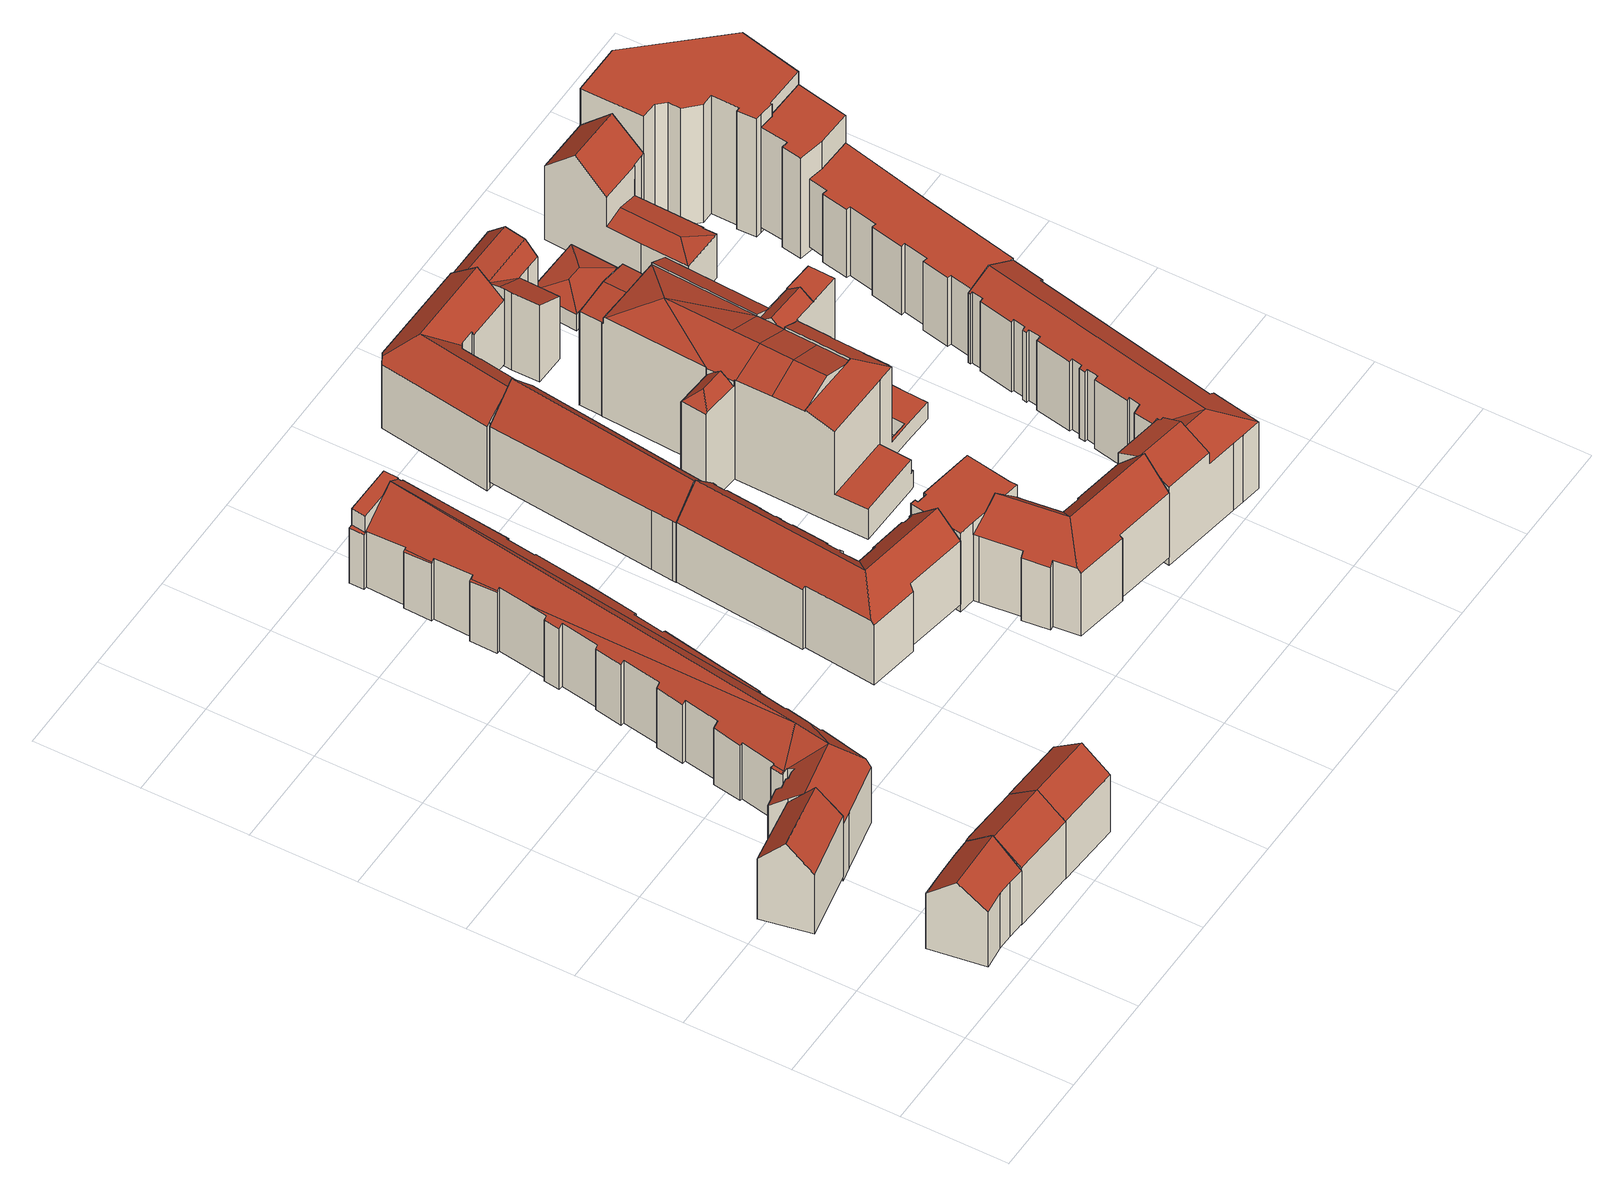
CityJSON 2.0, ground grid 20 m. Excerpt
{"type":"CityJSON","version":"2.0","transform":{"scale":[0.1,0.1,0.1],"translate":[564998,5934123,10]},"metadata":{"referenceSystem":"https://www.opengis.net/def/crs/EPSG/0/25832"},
"CityObjects":{
"building1":{"type":"Building","attributes":{"Gemeindeschluessel":"02100107","Geometrietyp2DReferenz":"3000","function":"31001_1120","roofType":"3100","measuredHeight":17.04,"storeysAboveGround":4},"address":[{"country":"Germany","locality":"Hamburg","thoroughfareNumber":"15","thoroughfareName":"Rademachergang","postcode":"20355"}],"geometry":[{"type":"Solid","lod":"2","boundaries":[[[[0,1,2,3]],[[1,4,5,2]],[[4,6,7,5]],[[6,8,9,7]],[[8,10,11,9]],[[10,12,13,11]],[[14,15,16,17]],[[18,19,20,21]],[[19,22,23,20]],[[24,18,21,25]],[[16,25,21,20,23,26,3,2,5,7,9,11,13,17]],[[26,23,22,27,28]],[[25,16,15,24]],[[13,12,29,14,17]],[[3,26,28,0]],[[15,14,29,27,22,19,18,24]],[[28,27,29,12,10,8,6,4,1,0]]]],"semantics":{"surfaces":[{"type":"WallSurface"},{"type":"GroundSurface"},{"type":"RoofSurface"}],"values":[[0,0,0,0,0,0,0,0,0,0,1,0,0,0,0,2,2]]}}]},
"building2":{"type":"Building","attributes":{"Gemeindeschluessel":"02100107","Geometrietyp2DReferenz":"3000","function":"31001_1010","roofType":"3100","measuredHeight":19.01,"storeysAboveGround":4},"address":[{"country":"Germany","locality":"Hamburg","thoroughfareNumber":"16","thoroughfareName":"Rademachergang","postcode":"20355"}],"geometry":[{"type":"Solid","lod":"2","boundaries":[[[[30,31,32,33]],[[32,31,34,35]],[[35,34,36,37]],[[32,35,37,38,33]],[[37,36,39,38]],[[34,31,30,39,36]],[[39,30,33,38]]]],"semantics":{"surfaces":[{"type":"RoofSurface"},{"type":"WallSurface"},{"type":"GroundSurface"}],"values":[[0,1,2,1,1,1,0]]}}]},
"building3":{"type":"Building","attributes":{"Gemeindeschluessel":"02100107","Geometrietyp2DReferenz":"3000","function":"31001_1010","roofType":"3100","measuredHeight":17.16,"storeysAboveGround":4},"address":[{"country":"Germany","locality":"Hamburg","thoroughfareNumber":"13","thoroughfareName":"Rademachergang","postcode":"20355"}],"geometry":[{"type":"Solid","lod":"2","boundaries":[[[[40,41,42,43]],[[44,45,46,41,40]],[[43,42,47,48]],[[46,45,49,50]],[[45,44,51,49]],[[44,40,43,48,51]],[[42,41,46,50,47]],[[50,49,51,48,47]]]],"semantics":{"surfaces":[{"type":"RoofSurface"},{"type":"WallSurface"},{"type":"GroundSurface"}],"values":[[0,0,1,1,1,1,1,2]]}}]},
"building4":{"type":"Building","attributes":{"Gemeindeschluessel":"02100107","Geometrietyp2DReferenz":"3000","function":"31001_1010","roofType":"3100","measuredHeight":17.3,"storeysAboveGround":4},"address":[{"country":"Germany","locality":"Hamburg","thoroughfareNumber":"11","thoroughfareName":"Rademachergang","postcode":"20355"}],"geometry":[{"type":"Solid","lod":"2","boundaries":[[[[52,40,53,54]],[[55,56,40,52]],[[54,53,57,58]],[[56,55,59,60]],[[55,52,54,58,59]],[[53,40,56,60,57]],[[60,59,58,57]]]],"semantics":{"surfaces":[{"type":"RoofSurface"},{"type":"WallSurface"},{"type":"GroundSurface"}],"values":[[0,0,1,1,1,1,2]]}}]},
"building5":{"type":"Building","attributes":{"Gemeindeschluessel":"02100107","Geometrietyp2DReferenz":"3000","function":"31001_1010","roofType":"3100","measuredHeight":17.8,"storeysAboveGround":4},"address":[{"country":"Germany","locality":"Hamburg","thoroughfareNumber":"13","thoroughfareName":"Breiter Gang","postcode":"20355"}],"geometry":[{"type":"Solid","lod":"2","boundaries":[[[[61,62,63,64,65,66,67,68,69,70,71,72,73,74,75,76,77,78,79,80,81]],[[81,80,82]],[[83,84,85,82,86]],[[87,88,89,90]],[[91,92,93,94]],[[95,96,97,98,99,100,101]],[[79,102,103,80]],[[104,105,106,107,108]],[[109,110,111,112]],[[110,113,114,111]],[[113,115,116,114]],[[115,117,118,116]],[[119,109,112,120]],[[121,122,123,124]],[[78,77,125,126]],[[77,76,127,125]],[[76,75,128,127]],[[75,74,129,128]],[[74,73,130,129]],[[73,72,131,130]],[[72,71,132,131]],[[71,70,133,132]],[[70,69,134,133]],[[69,68,135,134]],[[68,67,136,135]],[[67,66,137,136]],[[66,65,138,137]],[[65,64,139,138]],[[64,63,140,139]],[[63,62,141,140]],[[84,83,142,143]],[[144,145,146,147]],[[148,149,150,151]],[[89,88,152,153]],[[93,92,154,155]],[[99,98,105,104]],[[97,96,156,157]],[[95,101,158]],[[99,104,100]],[[159,160,161,162]],[[160,163,164,161]],[[163,165,166,164]],[[165,167,168,166]],[[167,169,170,168]],[[169,171,172,170]],[[171,173,174,172]],[[173,175,176,174]],[[175,177,178,176]],[[177,179,180,178]],[[179,181,182,180]],[[181,183,184,182]],[[183,185,186,184]],[[185,187,188,186]],[[187,189,190,188]],[[107,106,191,192]],[[80,103,193,122,121,194,117,115,113,110,109,119,195,82]],[[196,197,85,84,143,198]],[[198,143,142,199,200,201,120,112,111,114,116,118,202,124,123,203,204,126,125,127,128,129,130,131,132,133,134,135,136,137,138,139,140,141,205,153,152,147,146,155,154,151,150,192,191,157,156,162,161,164,166,168,170,172,174,176,178,180,182,184,186,188,190,206]],[[207,86,82,195,208,209]],[[205,141,62,61,210]],[[211,206,190,189,212]],[[156,96,95,158,159,162]],[[191,106,105,98,97,157]],[[206,211,196,198]],[[100,213,101]],[[150,149,108,107,192]],[[154,92,91,148,151]],[[146,145,94,93,155]],[[152,88,87,144,147]],[[205,210,90,89,153]],[[204,102,79,78,126]],[[203,193,103,102,204]],[[123,122,193,203]],[[142,83,86,207,199]],[[202,194,121,124]],[[209,200,199,207]],[[208,201,200,209]],[[201,208,195,119,120]],[[118,117,194,202]],[[189,187,185,183,181,179,177,175,173,171,169,167,165,163,160,159,158,101,213,212]],[[61,81,213,100,104,108,149,148,91,94,145,144,87,90,210]],[[197,196,211,212,213,81,82,85]]]],"semantics":{"surfaces":[{"type":"RoofSurface"},{"type":"WallSurface"},{"type":"GroundSurface"}],"values":[[0,0,0,0,0,0,0,0,1,1,1,1,1,1,1,1,1,1,1,1,1,1,1,1,1,1,1,1,1,1,1,1,1,1,1,1,1,1,1,1,1,1,1,1,1,1,1,1,1,1,1,1,1,1,1,0,1,2,0,1,1,1,1,1,1,1,1,1,1,1,1,1,1,1,1,1,1,1,1,0,0,0]]}}]},
"building6":{"type":"Building","attributes":{"Gemeindeschluessel":"02100107","Geometrietyp2DReferenz":"3000","function":"31001_1010","roofType":"3100","measuredHeight":18.97,"storeysAboveGround":4},"address":[{"country":"Germany","locality":"Hamburg","thoroughfareNumber":"2","thoroughfareName":"Breiter Gang","postcode":"20355"}],"geometry":[{"type":"Solid","lod":"2","boundaries":[[[[214,215,216,217]],[[215,218,219,216]],[[220,221,222,223]],[[224,220,223,225]],[[226,227,228,229]],[[227,230,231,228]],[[230,232,233,231]],[[232,234,235,233]],[[234,236,237,235]],[[236,238,239,237]],[[238,240,241,239]],[[240,242,243,241]],[[242,244,245,243]],[[244,246,247,245]],[[246,248,249,247]],[[248,250,251,249]],[[250,252,253,251]],[[252,254,255,253]],[[254,256,257,255]],[[258,259,260,261]],[[259,262,263,260]],[[262,264,265,263]],[[264,266,267,265]],[[266,268,269,267]],[[268,270,271,269]],[[272,273,274,275]],[[217,216,219,225,223,222,229,228,231,233,235,237,239,241,243,245,247,249,251,253,255,257,275,274,276,277,261,260,263,265,267,269,271,278]],[[273,272,256,254,252,250,248,246,244,242,240,238,236,234,232,230,227,226,279,280,281,282,283]],[[225,219,218,284,224]],[[261,277,282,281,258]],[[271,270,285,286,278]],[[283,276,274,273]],[[272,275,257,256]],[[282,277,276,283]],[[222,221,279,226,229]],[[217,278,286,214]],[[270,268,266,264,262,259,258,281,280,285]],[[284,280,279,221,220,224]],[[280,284,218,215,214,286,285]]]],"semantics":{"surfaces":[{"type":"WallSurface"},{"type":"GroundSurface"},{"type":"RoofSurface"}],"values":[[0,0,0,0,0,0,0,0,0,0,0,0,0,0,0,0,0,0,0,0,0,0,0,0,0,0,1,2,0,0,0,0,0,0,0,0,2,2,2]]}}]},
"building7":{"type":"Building","attributes":{"Gemeindeschluessel":"02100107","Geometrietyp2DReferenz":"3000","function":"31001_1010","roofType":"3100","measuredHeight":19.14,"storeysAboveGround":4},"address":[{"country":"Germany","locality":"Hamburg","thoroughfareNumber":"14","thoroughfareName":"Breiter Gang","postcode":"20355"}],"geometry":[{"type":"Solid","lod":"2","boundaries":[[[[287,288,289,290]],[[291,292,293,294]],[[292,295,296,293]],[[295,297,298,296]],[[290,289,299,294,293,296,298,300]],[[301,288,287,302,303,304]],[[294,299,301,304,291]],[[302,300,298,297,303]],[[301,299,289,288]],[[287,290,300,302]],[[297,295,292,291,304,303]]]],"semantics":{"surfaces":[{"type":"WallSurface"},{"type":"GroundSurface"},{"type":"RoofSurface"}],"values":[[0,0,0,0,1,2,0,0,0,0,2]]}}]},
"building8":{"type":"Building","attributes":{"Gemeindeschluessel":"02100107","Geometrietyp2DReferenz":"3000","function":"31001_1010","roofType":"3100","measuredHeight":20.5,"storeysAboveGround":4},"address":[{"country":"Germany","locality":"Hamburg","thoroughfareNumber":"6","thoroughfareName":"Rademachergang","postcode":"20355"}],"geometry":[{"type":"Solid","lod":"2","boundaries":[[[[305,306,307,308]],[[306,309,310,307]],[[309,311,312,310]],[[311,313,314,312]],[[315,316,317]],[[318,319,320]],[[321,322,323,324]],[[325,326,327,328]],[[326,321,324,327]],[[329,330,331,332]],[[330,333,334,331]],[[335,336,337,338]],[[336,339,340,337]],[[332,331,334,328,327,324,323,341,342,343,308,307,310,312,314,344,345,346,347,338,337,340,348]],[[320,316,315,349,350,313,311,309,306,305,351,318]],[[338,347,352,353,335]],[[340,339,354,355,348]],[[347,346,356,352]],[[332,348,355,329]],[[334,333,357,325,328]],[[341,323,322,358]],[[320,359,316]],[[341,358,319,318,342]],[[345,349,315,317,356,346]],[[349,345,344,350]],[[350,344,314,313]],[[351,343,342,318]],[[305,308,343,351]],[[339,336,335,353,360,354]],[[353,352,356,317,316,359,360]],[[360,357,333,330,329,355,354]],[[359,320,319,358,322,321,326,325,357,360]]]],"semantics":{"surfaces":[{"type":"WallSurface"},{"type":"GroundSurface"},{"type":"RoofSurface"}],"values":[[0,0,0,0,0,0,0,0,0,0,0,0,0,1,2,0,0,0,0,0,0,0,0,0,0,0,0,0,2,2,2,2]]}}]},
"building9":{"type":"Building","attributes":{"Gemeindeschluessel":"02100107","Geometrietyp2DReferenz":"3000","function":"31001_1100","roofType":"3100","measuredHeight":19.23,"storeysAboveGround":4},"address":[{"country":"Germany","locality":"Hamburg","thoroughfareNumber":"16","thoroughfareName":"Breiter Gang","postcode":"20355"}],"geometry":[{"type":"Solid","lod":"2","boundaries":[[[[361,362,363,364]],[[365,366,367,368]],[[366,369,370,367]],[[369,371,372,370]],[[373,374,375,376]],[[374,377,378,375]],[[375,378,379,368,367,370,372,364,363,380,381,382,376]],[[368,379,383,384,365]],[[382,385,386,373,376]],[[379,378,377,383]],[[382,381,387,385]],[[380,388,389,387,381]],[[372,371,390,361,364]],[[380,363,362,388]],[[384,383,377,374,373,386,391]],[[371,369,366,365,384,391,390]],[[386,385,387,389,391]],[[391,389,388,362,361,390]]]],"semantics":{"surfaces":[{"type":"WallSurface"},{"type":"GroundSurface"},{"type":"RoofSurface"}],"values":[[0,0,0,0,0,0,1,0,0,0,0,0,0,0,2,2,2,2]]}}]},
"building10":{"type":"Building","attributes":{"Gemeindeschluessel":"02100107","Geometrietyp2DReferenz":"3000","function":"31001_1020","roofType":"3100","measuredHeight":25.43,"storeysAboveGround":4},"address":[{"country":"Germany","locality":"Hamburg","thoroughfareNumber":"31a","thoroughfareName":"Neustädter Straße","postcode":"20355"}],"geometry":[{"type":"Solid","lod":"2","boundaries":[[[[392,393,394,395,396]],[[397,398,399,400]],[[401,402,403,404,405,406,407]],[[408,409,410,411,412]],[[413,414,415,416]],[[417,418,419,420]],[[421,422,416,415]],[[423,424,419,418]],[[425,426,427]],[[428,429,430]],[[431,432,433]],[[434,435,436,437]],[[438,439,440]],[[441,442,443]],[[444,445,446,447]],[[448,449,450,451]],[[441,452,453,442]],[[454,453,455]],[[395,394,456,438]],[[393,392,399,398]],[[395,438,440,396]],[[457,458,459,460]],[[406,405,461]],[[402,462,403]],[[411,410,397,400]],[[463,464,465,466]],[[467,468,469,470,431,433,471,472,473]],[[474,475,421,415,414,476,477,478,479,473,472]],[[480,481,482,483,450,449,484,485,486]],[[456,394,393,398,397,410,409,487,488,489,490,491,492,493,494]],[[495,496,425,427,497,498,470,469,499,500,501,502,503,504]],[[482,505,506,507,508,509,510,511,512,458,457,451,450,483]],[[513,514,515,516,517,518,519,520,521,522,523,524,481,480,486,485,525,526,503,502,501,500,499,469,468,467,473,479,478,477,476,527,528,529,530,437,436,531,466,465,532,533,534,535,492,491,490,489,488,487,536],[537,447,446,460,459,538]],[[448,445,444,539,540,541,542,543,455,453,452,544,428,449]],[[545,546,547,434,437,530,529,528,548]],[[549,550,534,533,532,465,464,551]],[[519,518,517,552,454,455,543,542,520]],[[509,508,507,522,521,520,542,541]],[[538,459,458,512,511,539,444,447,537]],[[451,457,460,446,445,448]],[[515,514,407,406,461,553,552,517,516]],[[462,402,401,412,411,400,399,392,396,554]],[[524,523,522,507,506,505,482,481]],[[513,536,487,409,408,412,401,407,514]],[[404,403,555,405]],[[439,556,443,557]],[[510,509,541,540,539,511]],[[544,452,441,558,429,428]],[[417,420,525,485,484]],[[559,463,466,531,436,435]],[[535,534,550,560,561,493,492]],[[561,560,562,547,546,563]],[[564,548,528,527,476,414,413]],[[565,566,564,413,416,422]],[[430,567,426,568]],[[418,417,484,569,496,495,423]],[[525,420,419,424,504,503,526]],[[570,565,571,432]],[[555,403,462,554,396,440,439,557,572]],[[454,552,553,461,405,555,572,557,443,442,453]],[[551,464,463,559,435,434,547,562]],[[498,573,574,575,566,565,570,432,431,470]],[[484,449,428,430,568,426,425,496,569]],[[471,576,475,474,472]],[[432,571,576,471,433]],[[571,565,422,421,475,576]],[[423,495,504,424]],[[567,577,497,427,426]],[[573,498,497,577]],[[545,548,564,566,575]],[[494,493,561,563,546,545,575]],[[429,558,577,567,430]],[[441,573,577,558]],[[443,556,439,438,574,573,441]],[[575,574,438]],[[456,494,575,438]],[[550,549,551,562,560]]]],"semantics":{"surfaces":[{"type":"RoofSurface"},{"type":"WallSurface"},{"type":"GroundSurface"}],"values":[[0,0,0,0,0,0,1,1,1,1,1,1,1,1,1,1,1,1,1,1,1,1,1,1,1,1,1,1,1,1,1,0,2,0,1,1,1,1,1,1,1,1,1,1,1,1,1,1,1,1,1,1,1,1,1,1,1,1,0,0,0,0,0,0,0,0,0,0,0,0,0,0,0,0,0,0,0]]}}]},
"building11":{"type":"Building","attributes":{"Gemeindeschluessel":"02100107","Geometrietyp2DReferenz":"3000","function":"31001_1010","roofType":"3100","measuredHeight":17.73,"storeysAboveGround":4},"address":[{"country":"Germany","locality":"Hamburg","thoroughfareNumber":"43","thoroughfareName":"Neustädter Straße","postcode":"20355"}],"geometry":[{"type":"Solid","lod":"2","boundaries":[[[[578,579,580]],[[581,582,583,584]],[[582,585,586,583]],[[587,588,589,590]],[[585,579,578,591,592,593,586]],[[589,594,595,584,583,586,593,596,590]],[[595,594,597,580,598]],[[596,599,600,601,587,590]],[[596,593,592,599]],[[594,589,588,597]],[[584,595,598,581]],[[599,592,591,600]],[[600,591,578,601]],[[578,580,597,588,587,601]],[[598,580,579,585,582,581]]]],"semantics":{"surfaces":[{"type":"RoofSurface"},{"type":"WallSurface"},{"type":"GroundSurface"}],"values":[[0,1,1,1,1,2,1,1,1,1,1,0,0,0,0]]}}]},
"building12":{"type":"Building","attributes":{"Gemeindeschluessel":"02100107","Geometrietyp2DReferenz":"3000","function":"31001_1010","roofType":"3100","measuredHeight":20.83,"storeysAboveGround":5},"address":[{"country":"Germany","locality":"Hamburg","thoroughfareNumber":"21","thoroughfareName":"Kornträgergang","postcode":"20355"}],"geometry":[{"type":"Solid","lod":"2","boundaries":[[[[602,603,604,605]],[[606,607,608,609,603,602]],[[610,611,612,613,614,615]],[[616,617,618,613,612]],[[609,608,619,620]],[[608,607,621,619]],[[611,610,622,623]],[[610,615,624,622]],[[625,626,627,628]],[[629,630,631,632]],[[630,633,634,631]],[[633,635,636,634]],[[635,637,638,636]],[[637,639,640,638]],[[639,641,642,640]],[[641,643,644,642]],[[643,645,646,644]],[[645,647,648,646]],[[647,649,650,648]],[[649,651,652,650]],[[651,653,654,652]],[[653,655,656,654]],[[655,657,658,656]],[[657,659,660,658]],[[659,661,662,660]],[[661,663,664,662]],[[663,665,666,664]],[[665,667,668,666]],[[667,669,670,668]],[[669,671,672,670]],[[671,673,674,672]],[[673,675,676,674]],[[675,677,678,676]],[[677,679,680,678]],[[681,682,683,684]],[[682,611,623,683]],[[685,686,687,688]],[[686,689,690,687]],[[683,623,622,624,691,620,619,621,692,628,627,632,631,634,636,638,640,642,644,646,648,650,652,654,656,658,660,662,664,666,668,670,672,674,676,678,680,688,687,690,684]],[[624,615,614,605,604,691]],[[684,690,689,681]],[[680,679,693,685,688]],[[632,627,626,629]],[[692,617,616,625,628]],[[621,607,606,618,617,692]],[[614,613,618,606,602,605]],[[691,604,603,609,620]],[[611,682,681,689,686,685,693,612]],[[693,679,677,675,673,671,669,667,665,663,661,659,657,655,653,651,649,647,645,643,641,639,637,635,633,630,629,626,625,616,612]]]],"semantics":{"surfaces":[{"type":"RoofSurface"},{"type":"WallSurface"},{"type":"GroundSurface"}],"values":[[0,0,0,0,1,1,1,1,1,1,1,1,1,1,1,1,1,1,1,1,1,1,1,1,1,1,1,1,1,1,1,1,1,1,1,1,1,1,2,1,1,1,1,1,1,1,1,0,0]]}}]},
"building13":{"type":"Building","attributes":{"Gemeindeschluessel":"02100107","Geometrietyp2DReferenz":"3000","function":"31001_2010","roofType":"3200","measuredHeight":5.07,"storeysAboveGround":1},"address":[{"country":"Germany","locality":"Hamburg","thoroughfareName":"Neustädter Straße","postcode":"20355"}],"geometry":[{"type":"Solid","lod":"2","boundaries":[[[[694,695,696]],[[697,696,695,698]],[[697,699,700,701,694,696]],[[701,700,702,703]],[[704,703,702,705]],[[695,704,705,706,698]],[[705,702,700,699,706]],[[704,695,694,701,703]],[[699,697,698,706]]]],"semantics":{"surfaces":[{"type":"RoofSurface"},{"type":"WallSurface"},{"type":"GroundSurface"}],"values":[[0,0,0,1,2,1,1,1,0]]}}]},
"building14":{"type":"Building","attributes":{"Gemeindeschluessel":"02100107","Geometrietyp2DReferenz":"3000","function":"31001_1010","roofType":"3100","measuredHeight":22.89,"storeysAboveGround":5},"address":[{"country":"Germany","locality":"Hamburg","thoroughfareNumber":"29","thoroughfareName":"Neustädter Straße","postcode":"20355"}],"geometry":[{"type":"Solid","lod":"2","boundaries":[[[[707,708,709,710]],[[711,712,713,708,707]],[[714,715,716,717]],[[718,719,720,721]],[[722,723,724,725]],[[723,726,727,724]],[[716,728,725,724,727,729,730,731,721,720,717]],[[709,729,727,726,710]],[[730,713,712,732,733,734,731]],[[725,728,735,736,737,722]],[[721,731,734,718]],[[720,719,738,714,717]],[[712,711,737,736,732]],[[728,716,715,735]],[[729,709,708,713,730]],[[737,711,707,710,726,723,722]],[[719,718,734,733,738]],[[733,732,736,735,715,714,738]]]],"semantics":{"surfaces":[{"type":"RoofSurface"},{"type":"WallSurface"},{"type":"GroundSurface"}],"values":[[0,0,1,1,1,1,2,1,1,1,1,1,1,1,1,0,0,0]]}}]},
"building15":{"type":"Building","attributes":{"Gemeindeschluessel":"02100107","Geometrietyp2DReferenz":"3000","function":"31001_1010","roofType":"1000","measuredHeight":15.74,"storeysAboveGround":5},"address":[{"country":"Germany","locality":"Hamburg","thoroughfareNumber":"23","thoroughfareName":"Kornträgergang","postcode":"20355"}],"geometry":[{"type":"Solid","lod":"2","boundaries":[[[[739,740,741,742,743,744,745,746,747,748,749,750,751,752,753,754,755,756]],[[757,758,759,760,761,762,763,764,765,766,767,768,769,770,771,772,773,774]],[[772,739,756,773]],[[771,740,739,772]],[[770,741,740,771]],[[769,742,741,770]],[[768,743,742,769]],[[767,744,743,768]],[[766,745,744,767]],[[765,746,745,766]],[[764,747,746,765]],[[763,748,747,764]],[[762,749,748,763]],[[761,750,749,762]],[[760,751,750,761]],[[759,752,751,760]],[[758,753,752,759]],[[757,754,753,758]],[[774,755,754,757]],[[773,756,755,774]]]],"semantics":{"surfaces":[{"type":"GroundSurface"},{"type":"RoofSurface"},{"type":"WallSurface"}],"values":[[0,1,2,2,2,2,2,2,2,2,2,2,2,2,2,2,2,2,2,2]]}}]},
"building16":{"type":"Building","attributes":{"Gemeindeschluessel":"02100107","Geometrietyp2DReferenz":"3000","function":"31001_2010","roofType":"1000","measuredHeight":23.07,"storeysAboveGround":5},"address":[{"country":"Germany","locality":"Hamburg","thoroughfareNumber":"29","thoroughfareName":"Kornträgergang","postcode":"20355"}],"geometry":[{"type":"Solid","lod":"2","boundaries":[[[[775,776,777,778]],[[776,779,780,777]],[[779,781,782,780]],[[781,783,784,782]],[[783,785,786,784]],[[787,788,789,790]],[[788,775,778,789]],[[791,787,790,792]],[[792,786,785,791]],[[792,790,789,778,777,780,782,784,786]],[[785,783,781,779,776,775,788,787,791]]]],"semantics":{"surfaces":[{"type":"WallSurface"},{"type":"GroundSurface"},{"type":"RoofSurface"}],"values":[[0,0,0,0,0,0,0,0,0,1,2]]}}]},
"building17":{"type":"Building","attributes":{"Gemeindeschluessel":"02100107","Geometrietyp2DReferenz":"3000","function":"31001_2310","roofType":"1000","measuredHeight":27.19,"storeysAboveGround":6},"address":[{"country":"Germany","locality":"Hamburg","thoroughfareNumber":"47","thoroughfareName":"Kaiser-Wilhelm-Straße","postcode":"20355"}],"geometry":[{"type":"Solid","lod":"2","boundaries":[[[[793,794,795,796]],[[797,798,799,800]],[[798,801,802,799]],[[803,804,805,806]],[[807,808,809,810]],[[811,812,813,814]],[[815,816,817,818]],[[816,819,820,817]],[[819,821,822,820]],[[821,811,814,822]],[[798,797,808,807,812,811,821,819,816,815,804,803,794,793,823,801]],[[817,820,822,814,813,810,809,800,799,802,824,796,795,806,805,818]],[[813,812,807,810]],[[805,804,815,818]],[[802,801,823,824]],[[809,808,797,800]],[[795,794,803,806]],[[824,823,793,796]]]],"semantics":{"surfaces":[{"type":"WallSurface"},{"type":"RoofSurface"},{"type":"GroundSurface"}],"values":[[0,0,0,0,0,0,0,0,0,0,1,2,0,0,0,0,0,0]]}}]}
},
"vertices":[
[136,128,189],[185,129,189],[185,129,65],[136,128,65],[212,128,191],[212,128,65],[213,128,191],[213,128,65],[218,128,191],[218,128,65],[217,118,200],[217,118,65],[215,81,232],[215,81,65],[214,73,232],[211,29,194],[211,29,65],[214,73,65],[176,23,190],[148,23,191],[148,23,65],[176,23,65],[103,19,190],[103,19,65],[211,21,187],[211,21,65],[87,124,65],[95,72,236],[87,124,191],[214,76,236],
[141,359,260],[132,406,208],[1,384,208],[10,337,260],[132,406,70],[1,384,70],[150,314,70],[20,289,70],[20,289,206],[150,314,210],
[336,67,235],[214,74,235],[211,21,193],[333,13,193],[339,121,193],[229,128,193],[218,128,193],[211,21,63],[333,13,63],[229,128,63],[218,128,63],[339,121,63],
[460,59,235],[333,13,194],[457,5,194],[463,113,194],[339,121,194],[333,13,62],[457,5,62],[463,113,62],[339,121,62],
[293,977,207],[288,943,206],[282,944,201],[278,914,200],[286,913,208],[275,841,206],[270,842,201],[261,790,200],[268,789,206],[256,716,204],[249,717,197],[240,664,195],[247,663,201],[235,596,199],[226,598,190],[217,544,188],[221,543,191],[209,477,189],[208,477,187],[205,457,187],[262,469,239],[251,401,239],[312,449,188],[306,451,194],[311,472,193],[286,354,197],[300,1090,200],[297,1090,197],[295,1039,201],[297,1039,203],[308,1217,192],[305,1217,190],[303,1164,194],[304,1164,195],[411,1290,224],[413,1318,224],[337,1319,224],[316,1319,224],[312,1292,224],[365,1291,224],[408,1290,224],[201,478,187],[197,456,187],[312,1292,187],[316,1319,187],[308,1319,187],[307,1291,187],[312,1291,187],[125,438,189],[162,446,189],[162,446,61],[125,438,61],[164,436,198],[164,436,61],[183,440,197],[183,440,61],[184,435,201],[184,435,61],[132,406,216],[132,406,61],[205,436,203],[208,452,192],[208,452,61],[205,436,61],[221,543,61],[209,477,61],[217,544,61],[226,598,61],[235,596,61],[247,663,61],[240,664,61],[249,717,61],[256,716,61],[268,789,61],[261,790,61],[270,842,61],[275,841,61],[286,913,61],[278,914,61],[282,944,61],[288,943,61],[312,449,61],[306,451,61],[306,1090,204],[309,1164,199],[309,1164,61],[306,1090,61],[311,1217,194],[314,1291,189],[314,1291,61],[311,1217,61],[297,1090,61],[295,1039,61],[305,1217,61],[303,1164,61],[413,1318,61],[337,1319,61],[411,1290,222],[411,1285,221],[416,1285,218],[416,1285,61],[411,1285,61],[412,1185,208],[412,1185,61],[407,1084,200],[407,1084,61],[402,1085,203],[402,1085,61],[398,1031,199],[398,1031,61],[402,1031,196],[402,1031,61],[397,974,193],[397,974,61],[392,930,191],[392,930,61],[392,928,191],[392,928,61],[379,832,188],[379,832,61],[372,833,193],[372,833,61],[363,775,192],[363,775,61],[370,774,188],[370,774,61],[334,577,188],[334,577,61],[330,578,191],[330,578,61],[308,1319,61],[307,1291,61],[197,454,188],[197,438,201],[137,377,239],[322,522,190],[322,519,190],[322,522,61],[282,341,61],[179,320,61],[150,314,61],[197,438,61],[197,454,61],[201,478,61],[302,1039,61],[317,523,61],[282,341,188],[150,314,188],[179,320,188],[302,1039,207],[317,523,194],[325,557,192],[387,1291,239],
[644,485,205],[638,476,196],[638,476,59],[644,485,59],[544,492,196],[544,492,59],[552,629,196],[576,876,196],[576,876,59],[552,629,59],[558,628,201],[558,628,59],[676,868,201],[676,862,200],[676,862,59],[676,868,59],[670,862,206],[670,862,59],[668,841,206],[668,841,59],[674,841,200],[674,841,59],[669,775,199],[669,775,59],[664,775,204],[664,775,59],[661,747,204],[661,747,59],[667,746,198],[667,746,59],[666,736,198],[666,736,59],[661,736,203],[661,736,59],[659,716,203],[659,716,59],[665,715,197],[665,715,59],[660,647,196],[660,647,59],[654,647,201],[654,647,59],[652,625,201],[652,625,59],[687,576,201],[688,581,196],[688,581,59],[687,576,59],[759,570,196],[759,570,59],[758,564,201],[758,564,59],[775,561,201],[775,561,59],[776,566,196],[776,566,59],[781,566,196],[781,566,59],[658,624,195],[658,617,195],[658,617,59],[658,624,59],[646,618,59],[643,583,59],[765,465,59],[628,872,249],[596,540,249],[648,582,201],[643,583,206],[646,618,206],[545,498,202],[772,511,249],[765,465,205],
[577,884,195],[581,924,194],[581,924,58],[577,884,58],[721,1228,190],[680,916,193],[680,916,58],[721,1228,58],[677,877,191],[677,877,58],[676,868,191],[676,868,58],[613,1242,58],[576,876,58],[613,1242,186],[576,876,195],[624,872,250],[669,1235,250],
[781,566,222],[791,564,222],[791,564,42],[781,566,42],[790,558,222],[790,558,42],[810,555,222],[810,555,42],[811,560,222],[811,560,42],[902,442,222],[874,447,222],[902,442,194],[796,460,222],[796,460,194],[824,455,222],[798,373,185],[806,374,194],[806,374,42],[798,373,42],[812,323,194],[804,322,185],[804,322,42],[812,323,42],[917,262,190],[917,257,185],[917,257,42],[917,262,42],[818,274,185],[818,274,42],[955,358,190],[956,363,185],[956,363,42],[955,358,42],[1053,346,186],[1053,346,42],[797,450,42],[796,460,42],[765,465,42],[917,543,42],[902,456,42],[901,432,42],[910,366,42],[1036,242,42],[902,456,222],[917,543,222],[765,465,222],[910,366,195],[915,365,190],[1044,292,247],[1036,242,190],[901,432,196],[817,281,194],[797,450,194],[849,451,247],[864,322,247],
[613,1242,196],[606,1243,191],[606,1243,44],[613,1242,44],[723,1359,203],[718,1324,203],[718,1324,44],[723,1359,44],[721,1323,200],[721,1323,44],[707,1230,200],[707,1230,44],[857,1361,191],[768,1363,191],[768,1363,44],[857,1361,44],[768,1368,195],[768,1368,44],[739,1368,44],[638,1456,44],[659,1468,44],[865,1464,44],[739,1368,195],[736,1366,194],[865,1464,191],[861,1413,236],[659,1468,191],[638,1456,191],[647,1461,198],[662,1236,236],[689,1416,236],
[1009,961,250],[1020,1162,250],[983,1164,270],[972,963,270],[1000,962,255],[1066,1161,109],[1020,1162,81],[1009,961,81],[1055,958,109],[1114,954,257],[1055,958,257],[1055,955,257],[1053,932,257],[1052,909,257],[1052,907,257],[1112,904,257],[1122,1099,78],[1125,1158,78],[1066,1161,111],[1055,958,111],[1114,954,78],[832,974,77],[760,980,77],[759,977,77],[832,972,77],[963,731,77],[960,731,77],[956,670,77],[963,670,77],[759,977,253],[832,972,253],[960,731,108],[956,670,108],[830,790,272],[840,790,272],[830,790,268],[963,786,272],[963,786,266],[948,786,272],[830,922,266],[831,935,266],[830,922,255],[843,1173,254],[844,1173,254],[844,1173,39],[843,1173,39],[972,963,266],[971,949,266],[972,963,255],[969,911,266],[969,911,255],[970,925,266],[999,784,253],[997,736,253],[997,736,39],[999,784,39],[997,736,252],[997,730,252],[997,730,77],[997,736,77],[969,911,272],[1002,909,255],[1006,909,255],[1006,909,253],[983,1164,266],[1043,734,77],[1046,781,77],[1046,781,39],[1043,734,39],[1052,907,256],[1055,958,255],[846,1216,254],[853,1215,255],[853,1215,39],[846,1216,39],[758,928,39],[830,922,39],[833,922,39],[833,922,267],[758,928,256],[756,928,253],[756,928,39],[756,931,253],[759,975,255],[760,980,39],[759,977,39],[759,975,39],[756,931,39],[1043,729,39],[1102,727,39],[1102,727,77],[1043,729,77],[963,731,252],[963,731,39],[997,730,39],[1125,1158,39],[1066,1161,39],[1020,1162,39],[983,1164,39],[982,1164,39],[965,1165,39],[965,1165,267],[982,1164,267],[829,735,108],[829,735,252],[832,852,268],[833,920,267],[833,920,39],[832,852,39],[830,790,39],[829,735,39],[828,673,39],[828,673,108],[1105,774,77],[1105,781,77],[1108,840,77],[1049,843,77],[1003,846,77],[1000,785,77],[1000,784,77],[1045,781,77],[1114,954,39],[1112,904,39],[1052,907,39],[1007,910,39],[1006,910,39],[1006,909,39],[1003,848,39],[1003,846,39],[1049,843,39],[1108,840,39],[1105,781,39],[1105,774,39],[963,670,39],[956,670,39],[832,974,39],[833,974,39],[843,1166,39],[843,1170,39],[846,1215,39],[913,1212,39],[939,1211,39],[968,1209,39],[966,1165,39],[1122,1099,39],[1000,784,39],[1045,781,39],[1000,784,252],[1000,785,252],[1003,846,252],[1003,846,253],[1003,848,253],[966,849,272],[843,1166,268],[843,1170,266],[843,1170,254],[833,974,267],[939,1211,261],[968,1209,256],[913,1212,264],[1006,910,255],[1007,910,255],[1009,961,255],[1053,932,276],[971,937,266],[971,937,276],[966,849,266],[846,1215,254],[966,1165,256],[966,1165,266],[911,1167,264],[911,1167,266],[832,974,266],[832,958,266],[832,972,266],[894,788,293],[894,788,272],[960,731,252],[831,946,266],[831,946,276],[1008,935,276],[900,916,293],[902,968,293],[908,1097,293],[783,950,276],[897,851,293],
[859,1393,212],[857,1369,217],[917,1368,185],[856,1295,216],[856,1347,217],[856,1347,40],[856,1295,40],[857,1361,217],[857,1361,40],[970,1367,185],[943,1368,185],[943,1368,40],[970,1367,40],[862,1432,217],[865,1464,186],[865,1464,40],[917,1368,40],[915,1293,40],[977,1462,40],[917,1368,186],[915,1293,184],[977,1462,186],[975,1430,217],[972,1391,212],
[1146,286,232],[1046,303,232],[1036,242,203],[1133,226,203],[1153,323,214],[1147,324,214],[1148,330,211],[1053,346,211],[1215,212,177],[1253,206,177],[1206,276,211],[1146,286,211],[1133,226,177],[1192,216,177],[1168,333,184],[1166,321,191],[1153,323,191],[1148,330,24],[1053,346,24],[1147,324,24],[1215,212,24],[1253,206,24],[1192,216,24],[1171,345,184],[1161,347,179],[1161,347,24],[1171,345,24],[1168,385,178],[1182,383,186],[1182,383,24],[1168,385,24],[1186,405,186],[1186,405,24],[1181,405,183],[1181,405,24],[1194,474,182],[1194,474,24],[1201,472,186],[1201,472,24],[1205,494,186],[1205,494,24],[1200,495,183],[1200,495,24],[1202,507,183],[1202,507,24],[1208,506,186],[1208,506,24],[1212,526,186],[1212,526,24],[1207,527,183],[1207,527,24],[1220,596,183],[1220,596,24],[1227,594,187],[1227,594,24],[1231,617,186],[1231,617,24],[1226,618,183],[1226,618,24],[1228,627,183],[1228,627,24],[1233,626,187],[1233,626,24],[1238,649,187],[1238,649,24],[1233,650,184],[1233,650,24],[1247,716,184],[1247,716,24],[1252,715,187],[1252,715,24],[1256,736,187],[1256,736,24],[1252,737,184],[1252,737,24],[1253,742,184],[1253,742,24],[1263,740,190],[1263,740,24],[1260,301,184],[1269,299,179],[1269,299,24],[1260,301,24],[1355,720,180],[1341,657,180],[1341,657,24],[1355,720,24],[1336,658,183],[1336,658,24],[1036,242,24],[1166,321,24],[1300,732,211],
[988,1390,79],[981,1301,79],[1030,1345,91],[1060,1344,91],[1101,1298,79],[1107,1386,80],[1107,1387,79],[988,1391,79],[1107,1387,41],[988,1391,41],[981,1301,41],[1102,1298,41],[1102,1298,79],
[1169,1222,130],[1127,1183,122],[1127,1182,122],[1208,1180,122],[1175,1337,130],[1135,1338,122],[1131,1273,122],[1246,1336,190],[1240,1336,190],[1240,1336,21],[1246,1336,21],[1243,1454,190],[1248,1454,190],[1248,1454,21],[1243,1454,21],[1212,1205,122],[1210,1206,122],[1210,1206,21],[1212,1205,21],[1210,1180,122],[1210,1180,21],[1216,1336,21],[1127,1182,21],[1131,1273,21],[1142,1457,21],[1135,1338,189],[1138,1398,250],[1142,1457,190],[1216,1336,190],[1216,1335,189],[1216,1335,122],[1247,1395,250],
[1394,899,26],[1355,720,26],[1263,740,26],[1273,785,26],[1265,787,26],[1276,839,26],[1285,837,26],[1295,884,26],[1287,885,26],[1300,947,26],[1308,945,26],[1319,999,26],[1312,1001,26],[1322,1051,26],[1331,1049,26],[1339,1086,26],[1368,1080,26],[1436,1077,26],[1339,1086,183],[1331,1049,183],[1322,1051,183],[1312,1001,183],[1319,999,183],[1308,945,183],[1300,947,183],[1287,885,183],[1295,884,183],[1285,837,183],[1276,839,183],[1265,787,183],[1273,785,183],[1263,740,183],[1355,720,183],[1394,899,183],[1436,1077,183],[1368,1080,183],
[1319,1090,246],[1325,1128,246],[1325,1128,16],[1319,1090,16],[1338,1126,246],[1338,1126,16],[1345,1179,246],[1345,1179,16],[1374,1176,246],[1374,1176,16],[1374,1179,246],[1374,1179,16],[1436,1077,246],[1368,1080,246],[1368,1080,16],[1436,1077,16],[1456,1176,246],[1456,1176,16],
[1248,1454,275],[1345,1453,275],[1345,1453,4],[1248,1454,4],[1292,1295,275],[1293,1319,275],[1293,1319,4],[1292,1295,4],[1278,1335,275],[1278,1335,4],[1484,1296,275],[1456,1176,275],[1456,1176,4],[1484,1296,4],[1340,1268,275],[1318,1268,275],[1318,1268,4],[1340,1268,4],[1332,1216,275],[1340,1216,275],[1340,1216,4],[1332,1216,4],[1374,1179,275],[1374,1176,275],[1374,1176,4],[1374,1179,4],[1345,1179,275],[1345,1179,4],[1333,1180,275],[1333,1180,4],[1246,1336,275],[1246,1336,4]
]}
